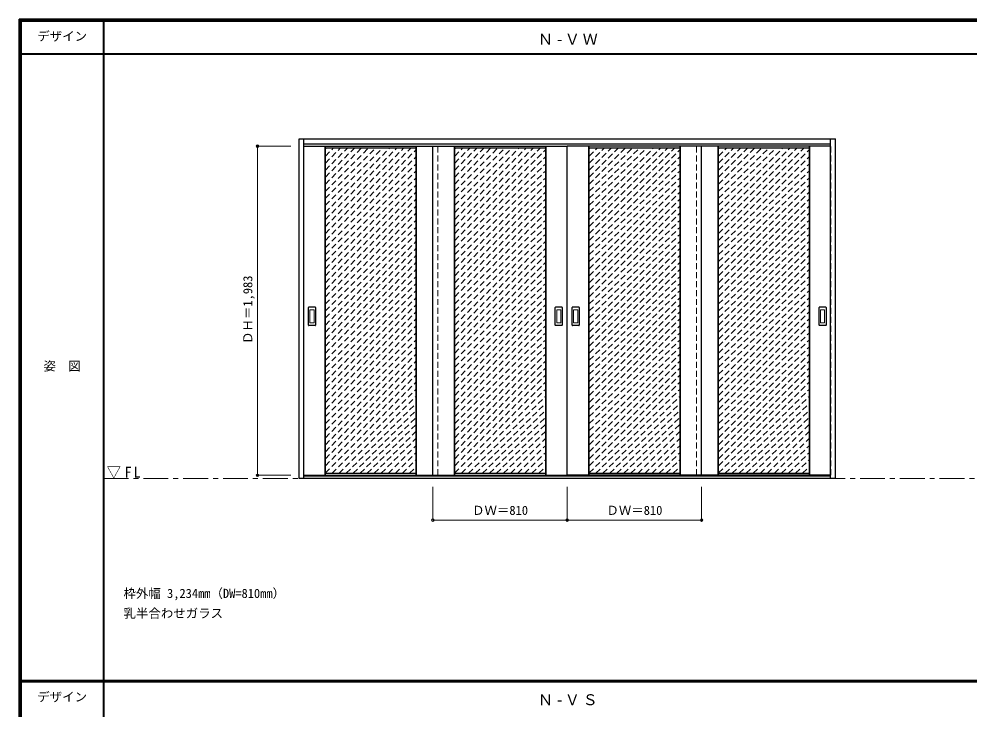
# Model space of a CAD drawing. Units: millimetres, scale not verified. Extents: x -6000 to 5700, y -4307 to 4260.
# Drawn here: x -6000 to -267, y 12 to 4175 of the extents above; entities that cross this region are included whole.
import ezdxf
from ezdxf.enums import TextEntityAlignment as Align

# ---------------------------------------------------------------- set-up
doc = ezdxf.new("R2010")
doc.units = ezdxf.units.MM
doc.header["$LTSCALE"] = 30
doc.header["$PDMODE"] = 32
doc.header["$PDSIZE"] = 15
doc.linetypes.add('CHAIN1', pattern=[8, 5, -1, 1, -1])
doc.linetypes.add('DASHED1', pattern=[1.8, 1.2, -0.6])
for name, color, linetype, lineweight in [('0-2_扉', 3, 'Continuous', 25), ('0-3_仕上げ', 7, 'Continuous', 18), ('0-4_枠', 3, 'Continuous', 25), ('0-6_引手', 3, 'Continuous', 25), ('0-B_寸法', 7, 'Continuous', 9), ('0-C_ハッチ', 4, 'DASHED1', 9), ('F-1_枠', 6, 'Continuous', 40)]:
    doc.layers.add(name, color=color, linetype=linetype, lineweight=lineweight)
doc.layers.add('0-A_文字', color=7, linetype='Continuous')
doc.layers.add('F-A_文字', color=7, linetype='Continuous')
doc.styles.add('ＭＳ ゴシック', font='')
doc.styles.get('ＭＳ ゴシック').set_extended_font_data('MS Gothic')

msp = doc.modelspace()

# ---------------------------------------------------------------- linework, layer by layer
at = {"layer": '0-2_扉'}
for p, q in [((-4282, 3409), (-2695, 3409)), ((-3505, 1426), (-3505, 3409)), ((-2695, 1426), (-2695, 3409)), ((-1108, 3409), (-2695, 3409)), ((-1885, 1426), (-1885, 3409)), ((-4282, 1426), (-2695, 1426)), ((-1108, 1426), (-2695, 1426))]:
    msp.add_line(p, q, dxfattribs=at)
at = {"layer": '0-2_扉', "color": 4, "linetype": 'DASHED1', "lineweight": 9}
for p, q in [((-3475, 1426), (-3475, 3409)), ((-1915, 1426), (-1915, 3409))]:
    msp.add_line(p, q, dxfattribs=at)
for points in [[(-4282, 1426), (-4285, 1426), (-4285, 3409), (-4282, 3409)], [(-1108, 1426), (-1105, 1426), (-1105, 3409), (-1108, 3409)]]:
    msp.add_lwpolyline(points, dxfattribs=at)
at = {"layer": '0-3_仕上げ'}
for p, q in [((-4157, 1426), (-4157, 3409)), ((-4153, 1426), (-4153, 3409)), ((-3607, 1426), (-3607, 3409)), ((-3603, 1426), (-3603, 3409)), ((-3377, 1426), (-3377, 3409)), ((-3373, 1426), (-3373, 3409)), ((-2827, 1426), (-2827, 3409)), ((-2823, 1426), (-2823, 3409)), ((-2567, 1426), (-2567, 3409)), ((-2563, 1426), (-2563, 3409)), ((-2017, 1426), (-2017, 3409)), ((-2013, 1426), (-2013, 3409)), ((-1787, 1426), (-1787, 3409)), ((-1783, 1426), (-1783, 3409)), ((-1237, 1426), (-1237, 3409)), ((-1233, 1426), (-1233, 3409))]:
    msp.add_line(p, q, dxfattribs=at)
at = {"layer": '0-3_仕上げ', "color": 3, "lineweight": 25}
for p, q in [((-3607, 3397), (-4153, 3397)), ((-2827, 3397), (-3373, 3397)), ((-2017, 3397), (-2563, 3397)), ((-1237, 3397), (-1783, 3397)), ((-4153, 1438), (-3607, 1438)), ((-3373, 1438), (-2827, 1438)), ((-2563, 1438), (-2017, 1438)), ((-1783, 1438), (-1237, 1438))]:
    msp.add_line(p, q, dxfattribs=at)
at = {"layer": '0-4_枠'}
for p, q in [((-4312, 3453), (-1078, 3453)), ((-4312, 1406), (-4312, 3453)), ((-4282, 1406), (-4282, 3453)), ((-1108, 1406), (-1108, 3453)), ((-1078, 1406), (-1078, 3453)), ((-4282, 3423), (-1108, 3423)), ((-1078, 1406), (-4312, 1406)), ((-1108, 1421), (-4282, 1421))]:
    msp.add_line(p, q, dxfattribs=at)
at = {"layer": '0-6_引手'}
for p, q in [((-4255, 2330), (-4255, 2437)), ((-4214.5, 2438.5), (-4253.5, 2438.5)), ((-4213, 2437), (-4213, 2330)), ((-2767, 2330), (-2767, 2437)), ((-2726.5, 2438.5), (-2765.5, 2438.5)), ((-2725, 2437), (-2725, 2330)), ((-2665, 2330), (-2665, 2437)), ((-2624.5, 2438.5), (-2663.5, 2438.5)), ((-2623, 2437), (-2623, 2330)), ((-1177, 2330), (-1177, 2437)), ((-1136.5, 2438.5), (-1175.5, 2438.5)), ((-1135, 2437), (-1135, 2330)), ((-4214.5, 2328.5), (-4253.5, 2328.5)), ((-2726.5, 2328.5), (-2765.5, 2328.5)), ((-2624.5, 2328.5), (-2663.5, 2328.5)), ((-1136.5, 2328.5), (-1175.5, 2328.5))]:
    msp.add_line(p, q, dxfattribs=at)
at = {"layer": '0-6_引手', "color": 7, "lineweight": 18}
for p, q in [((-4246.5, 2346), (-4246.5, 2421)), ((-4223, 2422.5), (-4245, 2422.5)), ((-4221.5, 2421), (-4221.5, 2346)), ((-2758.5, 2346), (-2758.5, 2421)), ((-2735, 2422.5), (-2757, 2422.5)), ((-2733.5, 2421), (-2733.5, 2346)), ((-2656.5, 2346), (-2656.5, 2421)), ((-2633, 2422.5), (-2655, 2422.5)), ((-2631.5, 2421), (-2631.5, 2346)), ((-1168.5, 2346), (-1168.5, 2421)), ((-1145, 2422.5), (-1167, 2422.5)), ((-1143.5, 2421), (-1143.5, 2346)), ((-4223, 2344.5), (-4245, 2344.5)), ((-2735, 2344.5), (-2757, 2344.5)), ((-2633, 2344.5), (-2655, 2344.5)), ((-1145, 2344.5), (-1167, 2344.5))]:
    msp.add_line(p, q, dxfattribs=at)
at = {"layer": '0-6_引手'}
for centre, start, end in [((-4253.5, 2437), 90, 180), ((-4214.5, 2437), 0, 90), ((-2765.5, 2437), 90, 180), ((-2726.5, 2437), 0, 90), ((-2663.5, 2437), 90, 180), ((-2624.5, 2437), 0, 90), ((-1175.5, 2437), 90, 180), ((-1136.5, 2437), 0, 90), ((-4253.5, 2330), 180, 270), ((-4214.5, 2330), 270, 0), ((-2765.5, 2330), 180, 270), ((-2726.5, 2330), 270, 0), ((-2663.5, 2330), 180, 270), ((-2624.5, 2330), 270, 0), ((-1175.5, 2330), 180, 270), ((-1136.5, 2330), 270, 0)]:
    msp.add_arc(centre, 1.5, start, end, dxfattribs=at)
at = {"layer": '0-6_引手', "color": 7, "lineweight": 18}
for centre, start, end in [((-4245, 2421), 90, 180), ((-4223, 2421), 0, 90), ((-2757, 2421), 90, 180), ((-2735, 2421), 0, 90), ((-2655, 2421), 90, 180), ((-2633, 2421), 0, 90), ((-1167, 2421), 90, 180), ((-1145, 2421), 0, 90), ((-4245, 2346), 180, 270), ((-4223, 2346), 270, 0), ((-2757, 2346), 180, 270), ((-2735, 2346), 270, 0), ((-2655, 2346), 180, 270), ((-2633, 2346), 270, 0), ((-1167, 2346), 180, 270), ((-1145, 2346), 270, 0)]:
    msp.add_arc(centre, 1.5, start, end, dxfattribs=at)
at = {"layer": '0-B_寸法', "color": 4}
for p, q in [((-4562, 3409), (-4362, 3409)), ((-4562, 3409), (-4562, 1426)), ((-4562, 1426), (-4362, 1426)), ((-3505, 1156), (-3505, 1356)), ((-2695, 1156), (-2695, 1356))]:
    msp.add_line(p, q, dxfattribs=at)
msp.add_lwpolyline([(-3505, 1156), (-1885, 1156), (-1885, 1356)], dxfattribs=at)
at = {"layer": '0-B_寸法'}
for p in [(-4562, 3409), (-4562, 1426), (-3505, 1156), (-2695, 1156), (-1885, 1156)]:
    msp.add_point(p, dxfattribs=at)
at = {"layer": '0-C_ハッチ'}
for p, q in [((-4153, 2882.8), (-3638.8, 3397)), ((-4153, 2925.23), (-3681.23, 3397)), ((-4153, 2967.65), (-3723.65, 3397)), ((-4153, 3010.08), (-3766.08, 3397)), ((-4153, 3052.5), (-3808.5, 3397)), ((-4153, 3094.93), (-3850.93, 3397)), ((-4153, 3137.36), (-3893.36, 3397)), ((-4153, 3179.78), (-3935.78, 3397)), ((-4153, 3222.21), (-3978.21, 3397)), ((-4153, 3264.64), (-4020.64, 3397)), ((-4153, 3307.06), (-4063.06, 3397)), ((-4153, 3349.49), (-4105.49, 3397)), ((-4153, 3391.92), (-4147.92, 3397)), ((-4153, 2840.37), (-3607, 3386.37)), ((-3373, 2882.8), (-2858.8, 3397)), ((-3373, 2925.23), (-2901.23, 3397)), ((-3373, 2967.65), (-2943.65, 3397)), ((-3373, 3010.08), (-2986.08, 3397)), ((-3373, 3052.5), (-3028.5, 3397)), ((-3373, 3094.93), (-3070.93, 3397)), ((-3373, 3137.36), (-3113.36, 3397)), ((-3373, 3179.78), (-3155.78, 3397)), ((-3373, 3222.21), (-3198.21, 3397)), ((-3373, 3264.64), (-3240.64, 3397)), ((-3373, 3307.06), (-3283.06, 3397)), ((-3373, 3349.49), (-3325.49, 3397)), ((-3373, 3391.92), (-3367.92, 3397)), ((-3373, 2840.37), (-2827, 3386.37)), ((-2563, 2882.8), (-2048.8, 3397)), ((-2563, 2925.23), (-2091.23, 3397)), ((-2563, 2967.65), (-2133.65, 3397)), ((-2563, 3010.08), (-2176.08, 3397)), ((-2563, 3052.5), (-2218.5, 3397)), ((-2563, 3094.93), (-2260.93, 3397)), ((-2563, 3137.36), (-2303.36, 3397)), ((-2563, 3179.78), (-2345.78, 3397)), ((-2563, 3222.21), (-2388.21, 3397)), ((-2563, 3264.64), (-2430.64, 3397)), ((-2563, 3307.06), (-2473.06, 3397)), ((-2563, 3349.49), (-2515.49, 3397)), ((-2563, 3391.92), (-2557.92, 3397)), ((-2563, 2840.37), (-2017, 3386.37)), ((-1783, 2882.8), (-1268.8, 3397)), ((-1783, 2925.23), (-1311.23, 3397)), ((-1783, 2967.65), (-1353.65, 3397)), ((-1783, 3010.08), (-1396.08, 3397)), ((-1783, 3052.5), (-1438.5, 3397)), ((-1783, 3094.93), (-1480.93, 3397)), ((-1783, 3137.36), (-1523.36, 3397)), ((-1783, 3179.78), (-1565.78, 3397)), ((-1783, 3222.21), (-1608.21, 3397)), ((-1783, 3264.64), (-1650.64, 3397)), ((-1783, 3307.06), (-1693.06, 3397)), ((-1783, 3349.49), (-1735.49, 3397)), ((-1783, 3391.92), (-1777.92, 3397)), ((-1783, 2840.37), (-1237, 3386.37)), ((-4153, 2797.95), (-3607, 3343.95)), ((-3373, 2797.95), (-2827, 3343.95)), ((-2563, 2797.95), (-2017, 3343.95)), ((-1783, 2797.95), (-1237, 3343.95)), ((-4153, 2755.52), (-3607, 3301.52)), ((-3373, 2755.52), (-2827, 3301.52)), ((-2563, 2755.52), (-2017, 3301.52)), ((-1783, 2755.52), (-1237, 3301.52)), ((-4153, 2713.09), (-3607, 3259.09)), ((-4153, 2670.67), (-3607, 3216.67)), ((-3373, 2713.09), (-2827, 3259.09)), ((-3373, 2670.67), (-2827, 3216.67)), ((-2563, 2713.09), (-2017, 3259.09)), ((-2563, 2670.67), (-2017, 3216.67)), ((-1783, 2713.09), (-1237, 3259.09)), ((-1783, 2670.67), (-1237, 3216.67)), ((-4153, 2628.24), (-3607, 3174.24)), ((-3373, 2628.24), (-2827, 3174.24)), ((-2563, 2628.24), (-2017, 3174.24)), ((-1783, 2628.24), (-1237, 3174.24)), ((-4153, 2585.81), (-3607, 3131.81)), ((-3373, 2585.81), (-2827, 3131.81)), ((-2563, 2585.81), (-2017, 3131.81)), ((-1783, 2585.81), (-1237, 3131.81)), ((-4153, 2543.39), (-3607, 3089.39)), ((-4153, 2500.96), (-3607, 3046.96)), ((-3373, 2543.39), (-2827, 3089.39)), ((-3373, 2500.96), (-2827, 3046.96)), ((-2563, 2543.39), (-2017, 3089.39)), ((-2563, 2500.96), (-2017, 3046.96)), ((-1783, 2543.39), (-1237, 3089.39)), ((-1783, 2500.96), (-1237, 3046.96)), ((-4153, 2458.53), (-3607, 3004.53)), ((-3373, 2458.53), (-2827, 3004.53)), ((-2563, 2458.53), (-2017, 3004.53)), ((-1783, 2458.53), (-1237, 3004.53)), ((-4153, 2416.11), (-3607, 2962.11)), ((-3373, 2416.11), (-2827, 2962.11)), ((-2563, 2416.11), (-2017, 2962.11)), ((-1783, 2416.11), (-1237, 2962.11)), ((-4153, 2373.68), (-3607, 2919.68)), ((-4153, 2331.26), (-3607, 2877.26)), ((-3373, 2373.68), (-2827, 2919.68)), ((-3373, 2331.26), (-2827, 2877.26)), ((-2563, 2373.68), (-2017, 2919.68)), ((-2563, 2331.26), (-2017, 2877.26)), ((-1783, 2373.68), (-1237, 2919.68)), ((-1783, 2331.26), (-1237, 2877.26)), ((-4153, 2288.83), (-3607, 2834.83)), ((-3373, 2288.83), (-2827, 2834.83)), ((-2563, 2288.83), (-2017, 2834.83)), ((-1783, 2288.83), (-1237, 2834.83)), ((-4153, 2246.4), (-3607, 2792.4)), ((-3373, 2246.4), (-2827, 2792.4)), ((-2563, 2246.4), (-2017, 2792.4)), ((-1783, 2246.4), (-1237, 2792.4)), ((-4153, 2203.98), (-3607, 2749.98)), ((-4153, 2161.55), (-3607, 2707.55)), ((-3373, 2203.98), (-2827, 2749.98)), ((-3373, 2161.55), (-2827, 2707.55)), ((-2563, 2203.98), (-2017, 2749.98)), ((-2563, 2161.55), (-2017, 2707.55)), ((-1783, 2203.98), (-1237, 2749.98)), ((-1783, 2161.55), (-1237, 2707.55)), ((-4153, 2119.12), (-3607, 2665.12)), ((-3373, 2119.12), (-2827, 2665.12)), ((-2563, 2119.12), (-2017, 2665.12)), ((-1783, 2119.12), (-1237, 2665.12)), ((-4153, 2076.7), (-3607, 2622.7)), ((-4153, 2034.27), (-3607, 2580.27)), ((-3373, 2076.7), (-2827, 2622.7)), ((-3373, 2034.27), (-2827, 2580.27)), ((-2563, 2076.7), (-2017, 2622.7)), ((-2563, 2034.27), (-2017, 2580.27)), ((-1783, 2076.7), (-1237, 2622.7)), ((-1783, 2034.27), (-1237, 2580.27)), ((-4153, 1991.84), (-3607, 2537.84)), ((-3373, 1991.84), (-2827, 2537.84)), ((-2563, 1991.84), (-2017, 2537.84)), ((-1783, 1991.84), (-1237, 2537.84)), ((-4153, 1949.42), (-3607, 2495.42)), ((-3373, 1949.42), (-2827, 2495.42)), ((-2563, 1949.42), (-2017, 2495.42)), ((-1783, 1949.42), (-1237, 2495.42)), ((-4153, 1906.99), (-3607, 2452.99)), ((-4153, 1864.56), (-3607, 2410.56)), ((-3373, 1906.99), (-2827, 2452.99)), ((-3373, 1864.56), (-2827, 2410.56)), ((-2563, 1906.99), (-2017, 2452.99)), ((-2563, 1864.56), (-2017, 2410.56)), ((-1783, 1906.99), (-1237, 2452.99)), ((-1783, 1864.56), (-1237, 2410.56)), ((-4153, 1822.14), (-3607, 2368.14)), ((-3373, 1822.14), (-2827, 2368.14)), ((-2563, 1822.14), (-2017, 2368.14)), ((-1783, 1822.14), (-1237, 2368.14)), ((-4153, 1779.71), (-3607, 2325.71)), ((-3373, 1779.71), (-2827, 2325.71)), ((-2563, 1779.71), (-2017, 2325.71)), ((-1783, 1779.71), (-1237, 2325.71)), ((-4153, 1737.29), (-3607, 2283.29)), ((-4153, 1694.86), (-3607, 2240.86)), ((-3373, 1737.29), (-2827, 2283.29)), ((-3373, 1694.86), (-2827, 2240.86)), ((-2563, 1737.29), (-2017, 2283.29)), ((-2563, 1694.86), (-2017, 2240.86)), ((-1783, 1737.29), (-1237, 2283.29)), ((-1783, 1694.86), (-1237, 2240.86)), ((-4153, 1652.43), (-3607, 2198.43)), ((-3373, 1652.43), (-2827, 2198.43)), ((-2563, 1652.43), (-2017, 2198.43)), ((-1783, 1652.43), (-1237, 2198.43)), ((-4153, 1610.01), (-3607, 2156.01)), ((-3373, 1610.01), (-2827, 2156.01)), ((-2563, 1610.01), (-2017, 2156.01)), ((-1783, 1610.01), (-1237, 2156.01)), ((-4153, 1567.58), (-3607, 2113.58)), ((-4153, 1525.15), (-3607, 2071.15)), ((-3373, 1567.58), (-2827, 2113.58)), ((-3373, 1525.15), (-2827, 2071.15)), ((-2563, 1567.58), (-2017, 2113.58)), ((-2563, 1525.15), (-2017, 2071.15)), ((-1783, 1567.58), (-1237, 2113.58)), ((-1783, 1525.15), (-1237, 2071.15)), ((-4153, 1482.73), (-3607, 2028.73)), ((-3373, 1482.73), (-2827, 2028.73)), ((-2563, 1482.73), (-2017, 2028.73)), ((-1783, 1482.73), (-1237, 2028.73)), ((-4153, 1440.3), (-3607, 1986.3)), ((-3373, 1440.3), (-2827, 1986.3)), ((-2563, 1440.3), (-2017, 1986.3)), ((-1783, 1440.3), (-1237, 1986.3)), ((-4112.87, 1438), (-3607, 1943.87)), ((-4070.45, 1438), (-3607, 1901.45)), ((-3332.87, 1438), (-2827, 1943.87)), ((-3290.45, 1438), (-2827, 1901.45)), ((-2522.87, 1438), (-2017, 1943.87)), ((-2480.45, 1438), (-2017, 1901.45)), ((-1742.87, 1438), (-1237, 1943.87)), ((-1700.45, 1438), (-1237, 1901.45)), ((-4028.02, 1438), (-3607, 1859.02)), ((-3248.02, 1438), (-2827, 1859.02)), ((-2438.02, 1438), (-2017, 1859.02)), ((-1658.02, 1438), (-1237, 1859.02)), ((-3985.6, 1438), (-3607, 1816.6)), ((-3205.6, 1438), (-2827, 1816.6)), ((-2395.6, 1438), (-2017, 1816.6)), ((-1615.6, 1438), (-1237, 1816.6)), ((-3943.17, 1438), (-3607, 1774.17)), ((-3900.74, 1438), (-3607, 1731.74)), ((-3163.17, 1438), (-2827, 1774.17)), ((-3120.74, 1438), (-2827, 1731.74)), ((-2353.17, 1438), (-2017, 1774.17)), ((-2310.74, 1438), (-2017, 1731.74)), ((-1573.17, 1438), (-1237, 1774.17)), ((-1530.74, 1438), (-1237, 1731.74)), ((-3858.32, 1438), (-3607, 1689.32)), ((-3078.32, 1438), (-2827, 1689.32)), ((-2268.32, 1438), (-2017, 1689.32)), ((-1488.32, 1438), (-1237, 1689.32)), ((-3815.89, 1438), (-3607, 1646.89)), ((-3035.89, 1438), (-2827, 1646.89)), ((-2225.89, 1438), (-2017, 1646.89)), ((-1445.89, 1438), (-1237, 1646.89)), ((-3773.46, 1438), (-3607, 1604.46)), ((-3731.04, 1438), (-3607, 1562.04)), ((-2993.46, 1438), (-2827, 1604.46)), ((-2951.04, 1438), (-2827, 1562.04)), ((-2183.46, 1438), (-2017, 1604.46)), ((-2141.04, 1438), (-2017, 1562.04)), ((-1403.46, 1438), (-1237, 1604.46)), ((-1361.04, 1438), (-1237, 1562.04)), ((-3688.61, 1438), (-3607, 1519.61)), ((-2908.61, 1438), (-2827, 1519.61)), ((-2098.61, 1438), (-2017, 1519.61)), ((-1318.61, 1438), (-1237, 1519.61)), ((-3646.18, 1438), (-3607, 1477.18)), ((-2866.18, 1438), (-2827, 1477.18)), ((-2056.18, 1438), (-2017, 1477.18)), ((-1276.18, 1438), (-1237, 1477.18))]:
    msp.add_line(p, q, dxfattribs=at)
at = {"layer": '0-C_ハッチ', "color": 7, "linetype": 'CHAIN1', "lineweight": 18}
msp.add_line((-5490, 1406), (5690, 1406), dxfattribs=at)
at = {"layer": 'F-1_枠'}
for p, q in [((-6000, 4175), (5700, 4175)), ((-6000, 4175), (-6000, -4205)), ((-6000, 4170), (5700, 4170)), ((-6000, 4165), (5700, 4165)), ((-5995, 4175), (-5995, -4205)), ((-5990, 4175), (-5990, -4205)), ((-5490, 4175), (-5490, -3790)), ((-6000, 3965), (5700, 3965)), ((-6000, 190.5), (5700, 190.5)), ((-6000, 187.5), (5700, 187.5)), ((-6000, 184.5), (5700, 184.5))]:
    msp.add_line(p, q, dxfattribs=at)

# ---------------------------------------------------------------- texts
at = {"layer": '0-A_文字', "style": 'ＭＳ ゴシック'}
for s, p in [('枠外幅 3,234mm（DW=810mm）', (-5370, 670.5)), ('乳半合わせガラス', (-5370, 550.5))]:
    msp.add_text(s, height=54.99, dxfattribs=at).set_placement(p, align=Align.BOTTOM_LEFT)
at = {"layer": '0-A_文字', "char_height": 65.98, "attachment_point": 7, "style": 'ＭＳ ゴシック'}
for s, insert in [('\\T1.2;Ｎ-ＶＷ', (-2871.25, 4020)), ('\\T1.26;\\W0.95;▽FL', (-5471.25, 1406)), ('\\T1.2;Ｎ-ＶＳ', (-2871.25, 39.5))]:
    msp.add_mtext(s, dxfattribs=dict(at, insert=insert))
at = {"layer": '0-B_寸法', "style": 'ＭＳ ゴシック'}
msp.add_text('ＤＨ＝1,983', height=54.99, rotation=90, dxfattribs=at).set_placement((-4577, 2217.25), align=Align.BOTTOM_LEFT)
for p in [(-3268.75, 1171), (-2458.75, 1171)]:
    msp.add_text('ＤＷ＝810', height=54.99, dxfattribs=at).set_placement(p, align=Align.BOTTOM_LEFT)
at = {"layer": 'F-A_文字', "style": 'ＭＳ ゴシック'}
for s, p in [('デザイン', (-5890, 4027.5)), ('姿\u3000図', (-5852.5, 2040.25)), ('デザイン', (-5890, 47))]:
    msp.add_text(s, height=54.99, dxfattribs=at).set_placement(p, align=Align.BOTTOM_LEFT)

doc.saveas('drawing.dxf')
